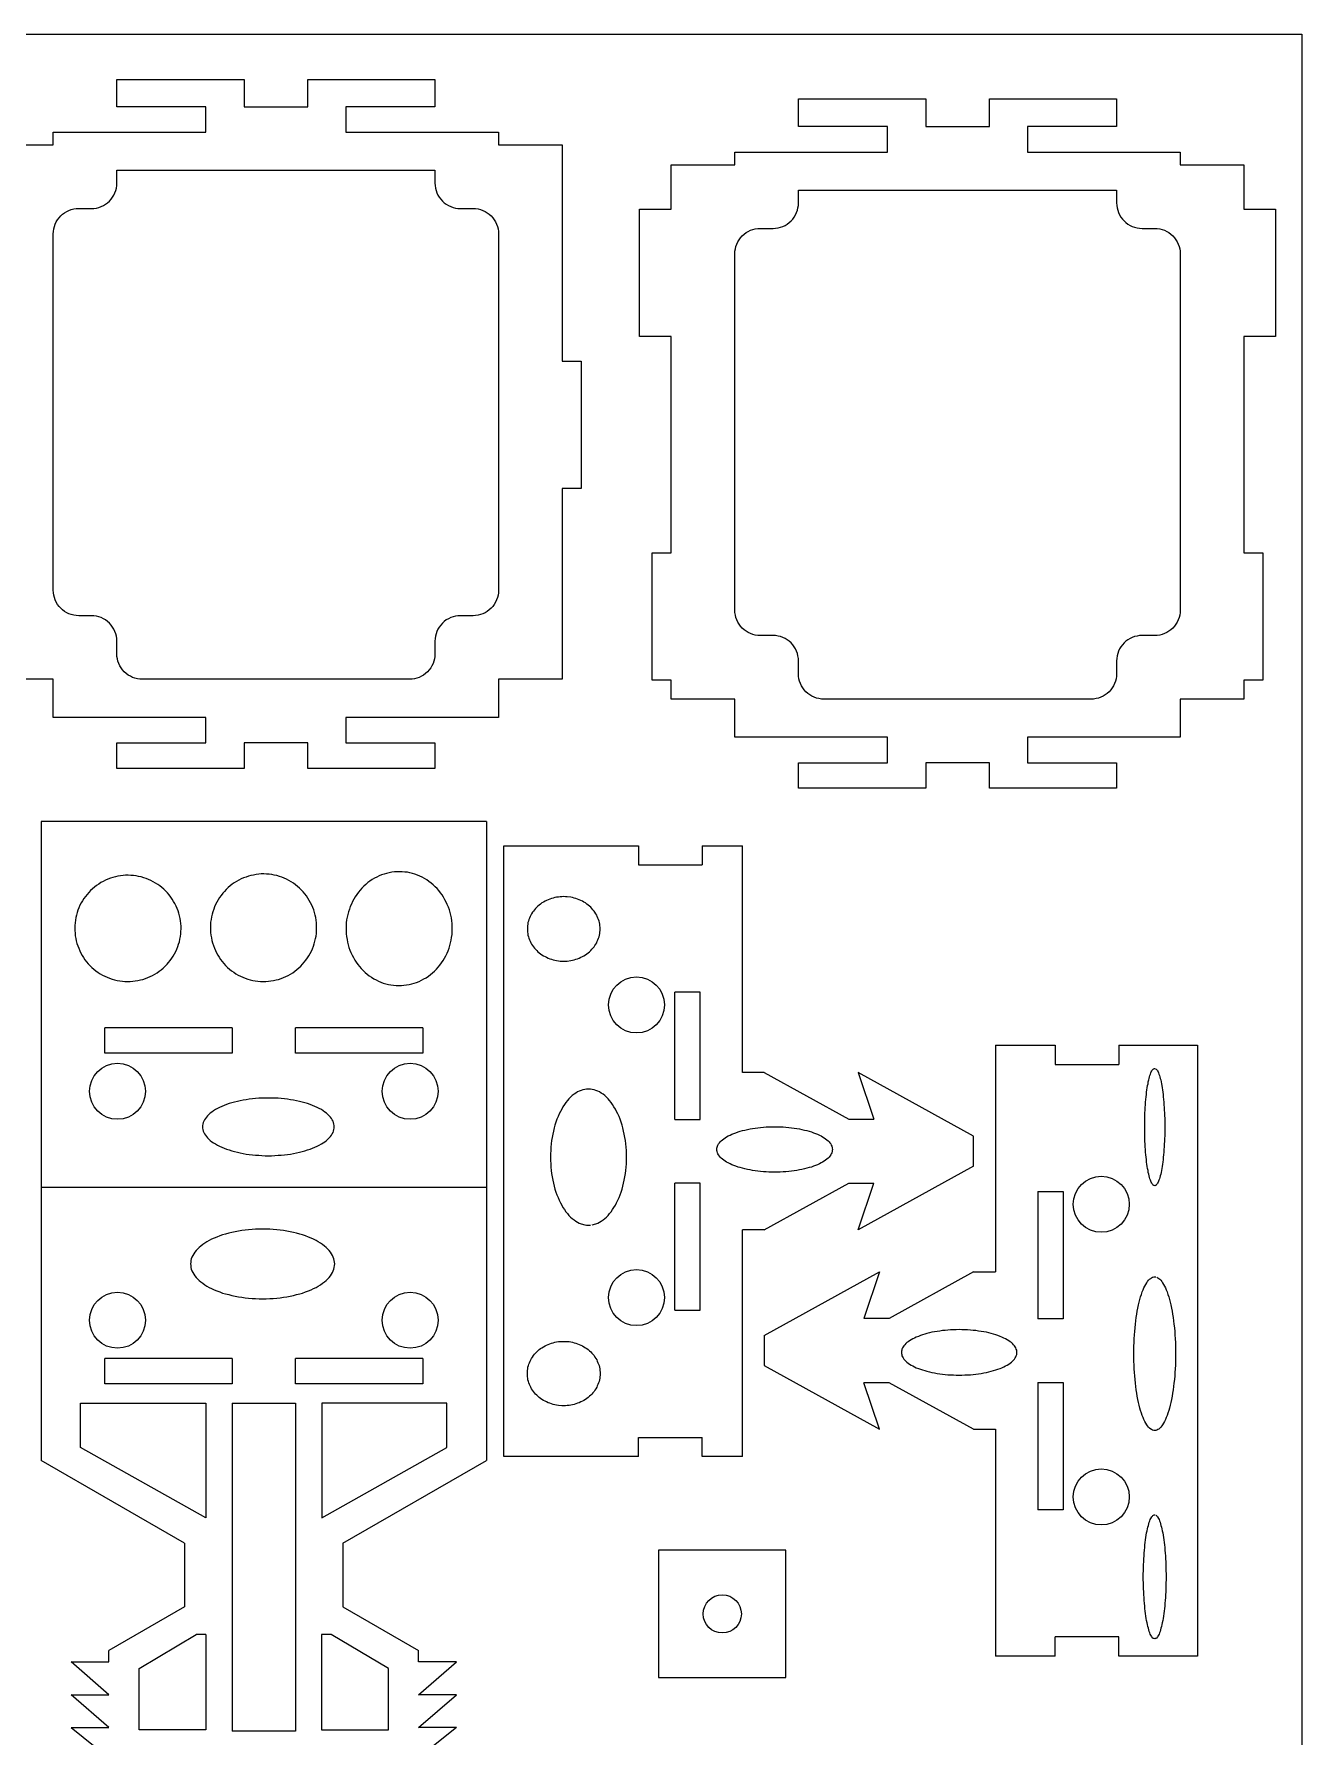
# Model space of a CAD drawing. Header units: millimetres. Extents: x 100 to 1723, y 75 to 1130.
# Drawn here: x 1358.5 to 1458.2, y 482.1 to 616 of the extents above; entities that cross this region are included whole.
import ezdxf

# ---------------------------------------------------------------- set-up
doc = ezdxf.new("R2010")
doc.units = ezdxf.units.MM
doc.layers.add('2mm层板', color=1, linetype='Continuous')

msp = doc.modelspace()

# ---------------------------------------------------------------- linework, layer by layer
msp.add_lwpolyline([(1152.24, 615.96), (1458.18, 615.96), (1458.18, 340.94), (1152.24, 340.94)], close=True)
at = {"layer": '2mm层板'}
for p, q in [((1394.09, 554.07), (1359.09, 554.07)), ((1359.09, 554.07), (1359.09, 503.86)), ((1394.09, 554.07), (1394.09, 525.32)), ((1395.44, 552.16), (1406.04, 552.16)), ((1395.44, 504.16), (1395.44, 552.16)), ((1406.04, 552.16), (1406.04, 550.66)), ((1411.04, 552.16), (1414.2, 552.16)), ((1411.04, 552.16), (1411.04, 550.66)), ((1414.2, 534.35), (1414.2, 552.16)), ((1406.04, 550.66), (1411.04, 550.66)), ((1408.88, 530.66), (1408.88, 540.66)), ((1410.88, 540.66), (1408.88, 540.66)), ((1410.88, 530.66), (1410.88, 540.66)), ((1374.09, 537.87), (1364.09, 537.87)), ((1364.09, 535.87), (1364.09, 537.87)), ((1374.09, 537.87), (1374.09, 535.87)), ((1389.09, 537.87), (1379.09, 537.87)), ((1379.09, 535.87), (1379.09, 537.87)), ((1389.09, 537.87), (1389.09, 535.87)), ((1374.09, 535.87), (1364.09, 535.87)), ((1389.09, 535.87), (1379.09, 535.87)), ((1434.09, 536.49), (1434.09, 518.68)), ((1434.09, 536.49), (1438.79, 536.49)), ((1438.79, 536.49), (1438.79, 534.99)), ((1443.79, 536.49), (1449.96, 536.49)), ((1443.79, 536.49), (1443.79, 534.99)), ((1449.96, 536.49), (1449.96, 488.49)), ((1415.91, 534.35), (1414.2, 534.35)), ((1415.91, 534.35), (1422.56, 530.68)), ((1432.37, 529.35), (1423.31, 534.35)), ((1423.31, 534.35), (1424.53, 530.68)), ((1438.79, 534.99), (1443.79, 534.99)), ((1408.88, 530.66), (1410.88, 530.66)), ((1422.56, 530.68), (1424.53, 530.68)), ((1432.37, 526.98), (1432.37, 529.35)), ((1432.37, 526.98), (1423.31, 521.98)), ((1394.09, 525.32), (1359.09, 525.32)), ((1394.09, 525.32), (1359.09, 525.32)), ((1394.09, 525.32), (1394.09, 503.86)), ((1408.88, 515.66), (1408.88, 525.66)), ((1410.88, 525.66), (1408.88, 525.66)), ((1410.88, 515.66), (1410.88, 525.66)), ((1415.91, 521.98), (1422.56, 525.64)), ((1422.56, 525.64), (1424.53, 525.64)), ((1423.31, 521.98), (1424.53, 525.64)), ((1437.41, 524.99), (1439.41, 524.99)), ((1437.41, 524.99), (1437.41, 514.99)), ((1439.41, 524.99), (1439.41, 514.99)), ((1414.2, 504.16), (1414.2, 521.98)), ((1415.91, 521.98), (1414.2, 521.98)), ((1415.91, 513.68), (1424.98, 518.68)), ((1424.98, 518.68), (1423.75, 515.01)), ((1432.37, 518.68), (1425.73, 515.01)), ((1432.37, 518.68), (1434.09, 518.68)), ((1408.88, 515.66), (1410.88, 515.66)), ((1425.73, 515.01), (1423.75, 515.01)), ((1439.41, 514.99), (1437.41, 514.99)), ((1415.91, 513.68), (1415.91, 511.31)), ((1374.09, 511.88), (1364.09, 511.88)), ((1364.09, 509.88), (1364.09, 511.88)), ((1374.09, 511.88), (1374.09, 509.88)), ((1389.09, 511.88), (1379.09, 511.88)), ((1379.09, 509.88), (1379.09, 511.88)), ((1389.09, 511.88), (1389.09, 509.88)), ((1415.91, 511.31), (1424.98, 506.31)), ((1424.98, 506.31), (1423.75, 509.97)), ((1425.73, 509.97), (1423.75, 509.97)), ((1432.37, 506.31), (1425.73, 509.97)), ((1437.41, 509.99), (1437.41, 499.99)), ((1437.41, 509.99), (1439.41, 509.99)), ((1439.41, 509.99), (1439.41, 499.99)), ((1374.09, 509.88), (1364.09, 509.88)), ((1389.09, 509.88), (1379.09, 509.88)), ((1362.19, 508.37), (1372.02, 508.37)), ((1362.19, 504.89), (1362.19, 508.37)), ((1372.02, 508.37), (1372.02, 499.35)), ((1374.09, 508.37), (1374.09, 482.58)), ((1374.09, 508.37), (1379.08, 508.37)), ((1379.08, 508.37), (1379.08, 482.58)), ((1390.98, 508.37), (1381.15, 508.37)), ((1381.15, 508.37), (1381.15, 499.35)), ((1390.98, 504.89), (1390.98, 508.37)), ((1432.37, 506.31), (1434.09, 506.31)), ((1434.09, 506.31), (1434.09, 488.49)), ((1372.02, 499.35), (1362.19, 504.89)), ((1381.15, 499.35), (1390.98, 504.89)), ((1406.04, 504.16), (1406.04, 505.66)), ((1406.04, 505.66), (1411.04, 505.66)), ((1411.04, 504.16), (1411.04, 505.66)), ((1370.36, 497.35), (1359.09, 503.86)), ((1382.81, 497.35), (1394.09, 503.86)), ((1406.04, 504.16), (1395.44, 504.16)), ((1414.2, 504.16), (1411.04, 504.16)), ((1439.41, 499.99), (1437.41, 499.99)), ((1370.36, 497.35), (1370.36, 492.35)), ((1382.81, 497.35), (1382.81, 492.35)), ((1407.62, 496.8), (1407.62, 486.8)), ((1417.62, 496.8), (1407.62, 496.8)), ((1417.62, 486.8), (1417.62, 496.8)), ((1370.36, 492.35), (1364.42, 488.92)), ((1382.81, 492.35), (1388.75, 488.92)), ((1366.8, 487.5), (1371.28, 490.17)), ((1372.04, 490.17), (1371.28, 490.17)), ((1372.04, 490.17), (1372.04, 482.68)), ((1381.89, 490.17), (1381.13, 490.17)), ((1381.13, 490.17), (1381.13, 482.68)), ((1386.38, 487.5), (1381.89, 490.17)), ((1443.79, 489.99), (1438.79, 489.99)), ((1438.79, 488.49), (1438.79, 489.99)), ((1443.79, 488.49), (1443.79, 489.99)), ((1364.42, 488.04), (1364.42, 488.92)), ((1388.75, 488.04), (1388.75, 488.92)), ((1438.79, 488.49), (1434.09, 488.49)), ((1449.96, 488.49), (1443.79, 488.49)), ((1361.44, 488.04), (1364.42, 488.04)), ((1364.42, 485.45), (1361.44, 488.04)), ((1366.8, 482.68), (1366.8, 487.5)), ((1386.38, 482.68), (1386.38, 487.5)), ((1391.73, 488.04), (1388.75, 488.04)), ((1388.75, 485.45), (1391.73, 488.04)), ((1407.62, 486.8), (1417.62, 486.8)), ((1361.44, 485.45), (1364.42, 485.45)), ((1364.42, 482.87), (1361.44, 485.45)), ((1391.73, 485.45), (1388.75, 485.45)), ((1388.75, 482.87), (1391.73, 485.45)), ((1361.44, 482.87), (1364.42, 482.87)), ((1361.44, 482.87), (1364.42, 480.49)), ((1372.04, 482.68), (1366.8, 482.68)), ((1379.08, 482.58), (1374.09, 482.58)), ((1381.13, 482.68), (1386.38, 482.68)), ((1391.73, 482.87), (1388.75, 482.87)), ((1391.73, 482.87), (1388.75, 480.49))]:
    msp.add_line(p, q, dxfattribs=at)
for points in [[(1355.04, 607.25), (1360.04, 607.25), (1360.04, 608.25), (1372.04, 608.25), (1372.04, 610.25), (1365.04, 610.25), (1365.04, 612.39), (1375.04, 612.39), (1375.04, 610.25), (1380.04, 610.25), (1380.04, 612.39), (1390.04, 612.39), (1390.04, 610.25), (1383.04, 610.25), (1383.04, 608.25), (1395.04, 608.25), (1395.04, 607.25), (1400.04, 607.25), (1400.04, 590.25), (1401.54, 590.25), (1401.54, 580.25), (1400.04, 580.25), (1400.04, 565.25), (1395.04, 565.25), (1395.04, 562.25), (1383.04, 562.25), (1383.04, 560.25), (1390.04, 560.25), (1390.04, 558.25), (1380.04, 558.25), (1380.04, 560.25), (1375.04, 560.25), (1375.04, 558.25), (1365.04, 558.25), (1365.04, 560.25), (1372.04, 560.25), (1372.04, 562.25), (1360.04, 562.25), (1360.04, 565.25), (1355.04, 565.25)], [(1418.61, 610.88), (1428.61, 610.88), (1428.61, 608.69), (1433.61, 608.69), (1433.61, 610.88), (1443.61, 610.88), (1443.61, 608.69), (1436.61, 608.69), (1436.61, 606.69), (1448.61, 606.69), (1448.61, 605.69), (1453.61, 605.69), (1453.61, 602.19), (1456.11, 602.19), (1456.11, 592.19), (1453.61, 592.19), (1453.61, 575.19), (1455.11, 575.19), (1455.11, 565.19), (1453.61, 565.19), (1453.61, 563.69), (1448.61, 563.69), (1448.61, 560.69), (1436.61, 560.69), (1436.61, 558.69), (1443.61, 558.69), (1443.61, 556.69), (1433.61, 556.69), (1433.61, 558.69), (1428.61, 558.69), (1428.61, 556.69), (1418.61, 556.69), (1418.61, 558.69), (1425.61, 558.69), (1425.61, 560.69), (1413.61, 560.69), (1413.61, 563.69), (1408.61, 563.69), (1408.61, 565.19), (1407.11, 565.19), (1407.11, 575.19), (1408.61, 575.19), (1408.61, 592.19), (1406.11, 592.19), (1406.11, 602.19), (1408.61, 602.19), (1408.61, 605.69), (1413.61, 605.69), (1413.61, 606.69), (1425.61, 606.69), (1425.61, 608.69), (1418.61, 608.69), (1418.61, 610.88)]]:
    msp.add_lwpolyline(points, dxfattribs=at)
for points in [[(1362.04, 570.25, -0.414214), (1360.04, 572.25), (1360.04, 600.25, -0.414214), (1362.04, 602.25), (1363.04, 602.25, 0.414214), (1365.04, 604.25), (1365.04, 605.25), (1390.04, 605.25), (1390.04, 604.25, 0.414214), (1392.04, 602.25), (1393.04, 602.25, -0.414214), (1395.04, 600.25), (1395.04, 572.25, -0.414214), (1393.04, 570.25), (1392.04, 570.25, 0.414214), (1390.04, 568.25), (1390.04, 567.25, -0.414214), (1388.04, 565.25), (1367.04, 565.25, -0.414214), (1365.04, 567.25), (1365.04, 568.25, 0.414214), (1363.04, 570.25)], [(1420.61, 563.69, -0.414214), (1418.61, 565.69), (1418.61, 566.69, 0.414214), (1416.61, 568.69), (1415.61, 568.69, -0.414214), (1413.61, 570.69), (1413.61, 598.69, -0.414214), (1415.61, 600.69), (1416.61, 600.69, 0.414214), (1418.61, 602.69), (1418.61, 603.69), (1443.61, 603.69), (1443.61, 602.69, 0.414214), (1445.61, 600.69), (1446.61, 600.69, -0.414214), (1448.61, 598.69), (1448.61, 570.69, -0.414214), (1446.61, 568.69), (1445.61, 568.69, 0.414214), (1443.61, 566.69), (1443.61, 565.69, -0.414214), (1441.61, 563.69)]]:
    msp.add_lwpolyline(points, format="xyb", close=True, dxfattribs=at)
for points in [[(1387.19, 541.18, 0), (1387.4, 541.18, 0), (1387.6, 541.2, 0), (1387.81, 541.23, 0), (1388.01, 541.26, 0), (1388.21, 541.31, 0), (1388.41, 541.37, 0), (1388.6, 541.43, 0), (1388.79, 541.51, 0), (1388.98, 541.6, 0), (1389.17, 541.7, 0), (1389.35, 541.8, 0), (1389.52, 541.92, 0), (1389.69, 542.04, 0), (1389.85, 542.18, 0), (1390.01, 542.32, 0), (1390.16, 542.47, 0), (1390.3, 542.63, 0), (1390.43, 542.79, 0), (1390.56, 542.97, 0), (1390.68, 543.14, 0), (1390.79, 543.33, 0), (1390.89, 543.52, 0), (1390.99, 543.72, 0), (1391.07, 543.92, 0), (1391.15, 544.12, 0), (1391.21, 544.33, 0), (1391.27, 544.54, 0), (1391.32, 544.75, 0), (1391.35, 544.97, 0), (1391.38, 545.19, 0), (1391.4, 545.41, 0), (1391.4, 545.84, 0), (1391.38, 546.06, 0), (1391.36, 546.28, 0), (1391.33, 546.5, 0), (1391.28, 546.71, 0), (1391.23, 546.92, 0), (1391.17, 547.13, 0), (1391.1, 547.34, 0), (1391.01, 547.54, 0), (1390.92, 547.74, 0), (1390.82, 547.93, 0), (1390.72, 548.12, 0), (1390.6, 548.3, 0), (1390.47, 548.47, 0), (1390.34, 548.64, 0), (1390.2, 548.8, 0), (1390.05, 548.95, 0), (1389.9, 549.09, 0), (1389.74, 549.23, 0), (1389.57, 549.36, 0), (1389.4, 549.48, 0), (1389.22, 549.59, 0), (1389.04, 549.69, 0), (1388.85, 549.78, 0), (1388.66, 549.86, 0), (1388.47, 549.93, 0), (1388.27, 549.99, 0), (1388.07, 550.04, 0), (1387.87, 550.08, 0), (1387.67, 550.1, 0), (1387.46, 550.12, 0), (1387.26, 550.13, 0), (1387.05, 550.12, 0), (1386.85, 550.11, 0), (1386.65, 550.08, 0), (1386.44, 550.05, 0), (1386.24, 550, 0), (1386.05, 549.94, 0), (1385.85, 549.88, 0), (1385.66, 549.8, 0), (1385.47, 549.71, 0), (1385.29, 549.61, 0), (1385.11, 549.51, 0), (1384.93, 549.39, 0), (1384.77, 549.27, 0), (1384.6, 549.13, 0), (1384.45, 548.99, 0), (1384.3, 548.84, 0), (1384.15, 548.68, 0), (1384.02, 548.52, 0), (1383.89, 548.34, 0), (1383.77, 548.16, 0), (1383.66, 547.98, 0), (1383.56, 547.79, 0), (1383.47, 547.59, 0), (1383.38, 547.39, 0), (1383.31, 547.19, 0), (1383.24, 546.98, 0), (1383.18, 546.77, 0), (1383.14, 546.56, 0), (1383.1, 546.34, 0), (1383.07, 546.12, 0), (1383.05, 545.68, 0), (1383.05, 545.46, 0), (1383.07, 545.25, 0), (1383.09, 545.03, 0), (1383.13, 544.81, 0), (1383.17, 544.6, 0), (1383.22, 544.38, 0), (1383.28, 544.18, 0), (1383.36, 543.97, 0), (1383.44, 543.77, 0), (1383.53, 543.57, 0), (1383.63, 543.38, 0), (1383.74, 543.19, 0), (1383.85, 543.01, 0), (1383.98, 542.84, 0), (1384.11, 542.67, 0), (1384.25, 542.51, 0), (1384.4, 542.36, 0), (1384.55, 542.22, 0), (1384.71, 542.08, 0), (1384.88, 541.95, 0), (1385.05, 541.83, 0), (1385.23, 541.72, 0), (1385.41, 541.62, 0), (1385.6, 541.53, 0), (1385.79, 541.45, 0), (1385.98, 541.38, 0), (1386.18, 541.32, 0), (1386.38, 541.27, 0), (1386.58, 541.23, 0), (1386.79, 541.21, 0), (1386.99, 541.19, 0), (1387.19, 541.18, 0)], [(1365.88, 541.5, 0), (1366.08, 541.5, 0), (1366.29, 541.52, 0), (1366.49, 541.54, 0), (1366.69, 541.57, 0), (1366.89, 541.62, 0), (1367.09, 541.67, 0), (1367.28, 541.73, 0), (1367.48, 541.81, 0), (1367.66, 541.89, 0), (1367.85, 541.98, 0), (1368.03, 542.08, 0), (1368.2, 542.19, 0), (1368.37, 542.3, 0), (1368.53, 542.43, 0), (1368.69, 542.56, 0), (1368.84, 542.7, 0), (1368.98, 542.85, 0), (1369.11, 543, 0), (1369.24, 543.16, 0), (1369.36, 543.33, 0), (1369.47, 543.5, 0), (1369.57, 543.68, 0), (1369.67, 543.86, 0), (1369.75, 544.05, 0), (1369.83, 544.24, 0), (1369.89, 544.43, 0), (1369.95, 544.63, 0), (1369.99, 544.83, 0), (1370.03, 545.03, 0), (1370.06, 545.24, 0), (1370.07, 545.44, 0), (1370.08, 545.65, 0), (1370.08, 545.85, 0), (1370.06, 546.06, 0), (1370.04, 546.26, 0), (1370.01, 546.46, 0), (1369.96, 546.66, 0), (1369.91, 546.86, 0), (1369.85, 547.05, 0), (1369.77, 547.25, 0), (1369.69, 547.43, 0), (1369.6, 547.62, 0), (1369.5, 547.8, 0), (1369.39, 547.97, 0), (1369.28, 548.14, 0), (1369.15, 548.3, 0), (1369.02, 548.46, 0), (1368.88, 548.61, 0), (1368.73, 548.75, 0), (1368.58, 548.88, 0), (1368.42, 549.01, 0), (1368.25, 549.13, 0), (1368.08, 549.24, 0), (1367.9, 549.34, 0), (1367.72, 549.44, 0), (1367.53, 549.52, 0), (1367.34, 549.6, 0), (1367.15, 549.66, 0), (1366.95, 549.72, 0), (1366.75, 549.76, 0), (1366.55, 549.8, 0), (1366.34, 549.83, 0), (1366.14, 549.84, 0), (1365.94, 549.85, 0), (1365.73, 549.85, 0), (1365.53, 549.83, 0), (1365.32, 549.81, 0), (1365.12, 549.78, 0), (1364.92, 549.73, 0), (1364.72, 549.68, 0), (1364.53, 549.62, 0), (1364.34, 549.54, 0), (1364.15, 549.46, 0), (1363.96, 549.37, 0), (1363.79, 549.27, 0), (1363.61, 549.16, 0), (1363.44, 549.05, 0), (1363.28, 548.92, 0), (1363.12, 548.79, 0), (1362.97, 548.65, 0), (1362.83, 548.5, 0), (1362.7, 548.35, 0), (1362.57, 548.19, 0), (1362.45, 548.02, 0), (1362.34, 547.85, 0), (1362.24, 547.67, 0), (1362.14, 547.49, 0), (1362.06, 547.3, 0), (1361.98, 547.11, 0), (1361.92, 546.92, 0), (1361.86, 546.72, 0), (1361.82, 546.52, 0), (1361.78, 546.32, 0), (1361.75, 546.11, 0), (1361.74, 545.91, 0), (1361.73, 545.71, 0), (1361.73, 545.5, 0), (1361.75, 545.3, 0), (1361.77, 545.09, 0), (1361.81, 544.89, 0), (1361.85, 544.69, 0), (1361.9, 544.49, 0), (1361.96, 544.3, 0), (1362.04, 544.11, 0), (1362.12, 543.92, 0), (1362.21, 543.73, 0), (1362.31, 543.55, 0), (1362.42, 543.38, 0), (1362.53, 543.21, 0), (1362.66, 543.05, 0), (1362.79, 542.89, 0), (1362.93, 542.74, 0), (1363.08, 542.6, 0), (1363.23, 542.47, 0), (1363.39, 542.34, 0), (1363.56, 542.22, 0), (1363.73, 542.11, 0), (1363.91, 542.01, 0), (1364.09, 541.91, 0), (1364.28, 541.83, 0), (1364.47, 541.75, 0), (1364.67, 541.69, 0), (1364.86, 541.63, 0), (1365.06, 541.59, 0), (1365.26, 541.55, 0), (1365.47, 541.52, 0), (1365.67, 541.51, 0), (1365.88, 541.5, 0)], [(1376.54, 541.5, 0), (1376.74, 541.5, 0), (1376.95, 541.52, 0), (1377.15, 541.54, 0), (1377.35, 541.57, 0), (1377.55, 541.62, 0), (1377.75, 541.67, 0), (1377.94, 541.74, 0), (1378.14, 541.81, 0), (1378.32, 541.89, 0), (1378.51, 541.98, 0), (1378.69, 542.08, 0), (1378.86, 542.19, 0), (1379.03, 542.31, 0), (1379.19, 542.44, 0), (1379.35, 542.57, 0), (1379.5, 542.71, 0), (1379.64, 542.86, 0), (1379.77, 543.02, 0), (1379.9, 543.18, 0), (1380.02, 543.35, 0), (1380.13, 543.53, 0), (1380.23, 543.71, 0), (1380.33, 543.89, 0), (1380.41, 544.08, 0), (1380.49, 544.27, 0), (1380.55, 544.47, 0), (1380.61, 544.67, 0), (1380.66, 544.87, 0), (1380.69, 545.07, 0), (1380.72, 545.28, 0), (1380.74, 545.69, 0), (1380.74, 545.9, 0), (1380.72, 546.11, 0), (1380.7, 546.31, 0), (1380.67, 546.52, 0), (1380.62, 546.72, 0), (1380.57, 546.92, 0), (1380.51, 547.12, 0), (1380.44, 547.31, 0), (1380.35, 547.5, 0), (1380.26, 547.69, 0), (1380.16, 547.87, 0), (1380.05, 548.05, 0), (1379.94, 548.22, 0), (1379.81, 548.38, 0), (1379.68, 548.54, 0), (1379.54, 548.69, 0), (1379.39, 548.84, 0), (1379.24, 548.97, 0), (1379.08, 549.1, 0), (1378.91, 549.22, 0), (1378.74, 549.33, 0), (1378.56, 549.44, 0), (1378.38, 549.53, 0), (1378.19, 549.62, 0), (1378, 549.69, 0), (1377.81, 549.76, 0), (1377.61, 549.82, 0), (1377.41, 549.86, 0), (1377.21, 549.9, 0), (1377.01, 549.93, 0), (1376.8, 549.94, 0), (1376.6, 549.95, 0), (1376.39, 549.95, 0), (1376.19, 549.93, 0), (1375.98, 549.91, 0), (1375.78, 549.87, 0), (1375.58, 549.83, 0), (1375.38, 549.78, 0), (1375.19, 549.71, 0), (1375, 549.64, 0), (1374.81, 549.56, 0), (1374.62, 549.47, 0), (1374.45, 549.36, 0), (1374.27, 549.25, 0), (1374.1, 549.14, 0), (1373.94, 549.01, 0), (1373.78, 548.88, 0), (1373.64, 548.73, 0), (1373.49, 548.58, 0), (1373.36, 548.43, 0), (1373.23, 548.27, 0), (1373.11, 548.1, 0), (1373, 547.92, 0), (1372.9, 547.74, 0), (1372.8, 547.56, 0), (1372.72, 547.37, 0), (1372.65, 547.18, 0), (1372.58, 546.98, 0), (1372.52, 546.78, 0), (1372.48, 546.58, 0), (1372.44, 546.37, 0), (1372.41, 546.17, 0), (1372.39, 545.75, 0), (1372.39, 545.55, 0), (1372.41, 545.34, 0), (1372.43, 545.13, 0), (1372.47, 544.93, 0), (1372.51, 544.73, 0), (1372.56, 544.53, 0), (1372.63, 544.33, 0), (1372.7, 544.13, 0), (1372.78, 543.94, 0), (1372.87, 543.76, 0), (1372.97, 543.58, 0), (1373.08, 543.4, 0), (1373.19, 543.23, 0), (1373.32, 543.07, 0), (1373.45, 542.91, 0), (1373.59, 542.76, 0), (1373.74, 542.61, 0), (1373.89, 542.48, 0), (1374.05, 542.35, 0), (1374.22, 542.23, 0), (1374.39, 542.11, 0), (1374.57, 542.01, 0), (1374.75, 541.92, 0), (1374.94, 541.83, 0), (1375.13, 541.76, 0), (1375.33, 541.69, 0), (1375.52, 541.63, 0), (1375.72, 541.59, 0), (1375.92, 541.55, 0), (1376.13, 541.52, 0), (1376.33, 541.5, 0), (1376.54, 541.5, 0)], [(1397.3, 545.63, 0), (1397.3, 545.51, 0), (1397.31, 545.39, 0), (1397.33, 545.26, 0), (1397.35, 545.14, 0), (1397.38, 545.02, 0), (1397.42, 544.9, 0), (1397.46, 544.78, 0), (1397.51, 544.66, 0), (1397.57, 544.55, 0), (1397.63, 544.44, 0), (1397.7, 544.33, 0), (1397.78, 544.23, 0), (1397.86, 544.12, 0), (1397.95, 544.03, 0), (1398.04, 543.93, 0), (1398.13, 543.84, 0), (1398.24, 543.76, 0), (1398.34, 543.68, 0), (1398.45, 543.6, 0), (1398.57, 543.53, 0), (1398.69, 543.46, 0), (1398.81, 543.4, 0), (1398.93, 543.34, 0), (1399.06, 543.29, 0), (1399.19, 543.25, 0), (1399.33, 543.21, 0), (1399.46, 543.18, 0), (1399.6, 543.15, 0), (1399.74, 543.13, 0), (1399.88, 543.11, 0), (1400.02, 543.1, 0), (1400.3, 543.1, 0), (1400.44, 543.11, 0), (1400.72, 543.15, 0), (1400.85, 543.18, 0), (1400.99, 543.21, 0), (1401.12, 543.25, 0), (1401.25, 543.29, 0), (1401.38, 543.34, 0), (1401.51, 543.4, 0), (1401.63, 543.46, 0), (1401.75, 543.53, 0), (1401.86, 543.6, 0), (1401.98, 543.68, 0), (1402.08, 543.76, 0), (1402.18, 543.84, 0), (1402.28, 543.93, 0), (1402.37, 544.03, 0), (1402.46, 544.12, 0), (1402.54, 544.23, 0), (1402.61, 544.33, 0), (1402.68, 544.44, 0), (1402.75, 544.55, 0), (1402.8, 544.66, 0), (1402.85, 544.78, 0), (1402.9, 544.9, 0), (1402.94, 545.02, 0), (1402.97, 545.14, 0), (1402.99, 545.26, 0), (1403.01, 545.39, 0), (1403.02, 545.51, 0), (1403.02, 545.63, 0), (1403.02, 545.76, 0), (1403.01, 545.88, 0), (1402.99, 546.01, 0), (1402.97, 546.13, 0), (1402.94, 546.25, 0), (1402.9, 546.37, 0), (1402.85, 546.49, 0), (1402.8, 546.6, 0), (1402.75, 546.72, 0), (1402.68, 546.83, 0), (1402.61, 546.94, 0), (1402.54, 547.04, 0), (1402.46, 547.14, 0), (1402.37, 547.24, 0), (1402.28, 547.34, 0), (1402.18, 547.43, 0), (1402.08, 547.51, 0), (1401.98, 547.59, 0), (1401.86, 547.67, 0), (1401.75, 547.74, 0), (1401.63, 547.81, 0), (1401.51, 547.87, 0), (1401.38, 547.92, 0), (1401.25, 547.97, 0), (1401.12, 548.02, 0), (1400.99, 548.06, 0), (1400.85, 548.09, 0), (1400.72, 548.12, 0), (1400.44, 548.16, 0), (1400.3, 548.16, 0), (1400.16, 548.17, 0), (1400.02, 548.16, 0), (1399.88, 548.16, 0), (1399.74, 548.14, 0), (1399.6, 548.12, 0), (1399.46, 548.09, 0), (1399.33, 548.06, 0), (1399.19, 548.02, 0), (1399.06, 547.97, 0), (1398.93, 547.92, 0), (1398.81, 547.87, 0), (1398.69, 547.81, 0), (1398.57, 547.74, 0), (1398.45, 547.67, 0), (1398.34, 547.59, 0), (1398.24, 547.51, 0), (1398.13, 547.43, 0), (1398.04, 547.34, 0), (1397.95, 547.24, 0), (1397.86, 547.14, 0), (1397.78, 547.04, 0), (1397.7, 546.94, 0), (1397.63, 546.83, 0), (1397.57, 546.72, 0), (1397.51, 546.6, 0), (1397.46, 546.49, 0), (1397.42, 546.37, 0), (1397.38, 546.25, 0), (1397.35, 546.13, 0), (1397.33, 546.01, 0), (1397.31, 545.88, 0), (1397.3, 545.76, 0), (1397.3, 545.63, 0)], [(1446.68, 534.64, 0), (1446.72, 534.61, 0), (1446.76, 534.58, 0), (1446.8, 534.53, 0), (1446.83, 534.47, 0), (1446.87, 534.4, 0), (1446.91, 534.31, 0), (1446.94, 534.22, 0), (1446.98, 534.12, 0), (1447.01, 534.01, 0), (1447.04, 533.89, 0), (1447.08, 533.76, 0), (1447.11, 533.62, 0), (1447.14, 533.47, 0), (1447.16, 533.32, 0), (1447.19, 533.15, 0), (1447.22, 532.98, 0), (1447.24, 532.8, 0), (1447.26, 532.62, 0), (1447.28, 532.43, 0), (1447.3, 532.23, 0), (1447.32, 532.03, 0), (1447.33, 531.82, 0), (1447.35, 531.61, 0), (1447.36, 531.4, 0), (1447.37, 531.18, 0), (1447.38, 530.96, 0), (1447.39, 530.73, 0), (1447.39, 530.51, 0), (1447.39, 530.28, 0), (1447.39, 530.06, 0), (1447.39, 529.83, 0), (1447.39, 529.61, 0), (1447.39, 529.38, 0), (1447.38, 529.16, 0), (1447.37, 528.94, 0), (1447.36, 528.72, 0), (1447.35, 528.51, 0), (1447.33, 528.3, 0), (1447.32, 528.09, 0), (1447.3, 527.89, 0), (1447.28, 527.69, 0), (1447.26, 527.5, 0), (1447.24, 527.31, 0), (1447.22, 527.14, 0), (1447.19, 526.96, 0), (1447.16, 526.8, 0), (1447.14, 526.64, 0), (1447.11, 526.5, 0), (1447.08, 526.36, 0), (1447.04, 526.23, 0), (1447.01, 526.11, 0), (1446.98, 526, 0), (1446.94, 525.89, 0), (1446.91, 525.8, 0), (1446.87, 525.72, 0), (1446.83, 525.65, 0), (1446.8, 525.59, 0), (1446.76, 525.54, 0), (1446.72, 525.5, 0), (1446.68, 525.47, 0), (1446.64, 525.46, 0), (1446.61, 525.45, 0), (1446.57, 525.46, 0), (1446.53, 525.47, 0), (1446.49, 525.5, 0), (1446.45, 525.54, 0), (1446.41, 525.59, 0), (1446.38, 525.65, 0), (1446.34, 525.72, 0), (1446.3, 525.8, 0), (1446.27, 525.89, 0), (1446.23, 526, 0), (1446.2, 526.11, 0), (1446.17, 526.23, 0), (1446.14, 526.36, 0), (1446.1, 526.5, 0), (1446.08, 526.64, 0), (1446.05, 526.8, 0), (1446.02, 526.96, 0), (1446, 527.14, 0), (1445.97, 527.31, 0), (1445.95, 527.5, 0), (1445.93, 527.69, 0), (1445.91, 527.89, 0), (1445.89, 528.09, 0), (1445.88, 528.3, 0), (1445.86, 528.51, 0), (1445.85, 528.72, 0), (1445.84, 528.94, 0), (1445.83, 529.16, 0), (1445.82, 529.38, 0), (1445.82, 529.61, 0), (1445.82, 529.83, 0), (1445.82, 530.06, 0), (1445.82, 530.28, 0), (1445.82, 530.51, 0), (1445.82, 530.73, 0), (1445.83, 530.96, 0), (1445.84, 531.18, 0), (1445.85, 531.4, 0), (1445.86, 531.61, 0), (1445.88, 531.82, 0), (1445.89, 532.03, 0), (1445.91, 532.23, 0), (1445.93, 532.43, 0), (1445.95, 532.62, 0), (1445.97, 532.8, 0), (1446, 532.98, 0), (1446.02, 533.15, 0), (1446.05, 533.32, 0), (1446.08, 533.47, 0), (1446.1, 533.62, 0), (1446.14, 533.76, 0), (1446.17, 533.89, 0), (1446.2, 534.01, 0), (1446.23, 534.12, 0), (1446.27, 534.22, 0), (1446.3, 534.31, 0), (1446.34, 534.4, 0), (1446.38, 534.47, 0), (1446.41, 534.53, 0), (1446.45, 534.58, 0), (1446.49, 534.61, 0), (1446.53, 534.64, 0), (1446.57, 534.66, 0), (1446.61, 534.66, 0), (1446.64, 534.66, 0)], [(1402.4, 522.38, 0), (1402.69, 522.46, 0), (1402.83, 522.52, 0), (1402.98, 522.59, 0), (1403.11, 522.67, 0), (1403.25, 522.76, 0), (1403.39, 522.87, 0), (1403.52, 522.99, 0), (1403.64, 523.12, 0), (1403.77, 523.26, 0), (1403.89, 523.41, 0), (1404, 523.57, 0), (1404.11, 523.74, 0), (1404.22, 523.92, 0), (1404.32, 524.11, 0), (1404.42, 524.31, 0), (1404.51, 524.52, 0), (1404.59, 524.73, 0), (1404.67, 524.95, 0), (1404.74, 525.18, 0), (1404.81, 525.42, 0), (1404.87, 525.66, 0), (1404.92, 525.9, 0), (1404.97, 526.15, 0), (1405.01, 526.4, 0), (1405.04, 526.66, 0), (1405.06, 526.92, 0), (1405.08, 527.18, 0), (1405.09, 527.44, 0), (1405.1, 527.7, 0), (1405.09, 527.96, 0), (1405.08, 528.23, 0), (1405.06, 528.49, 0), (1405.04, 528.74, 0), (1405.01, 529, 0), (1404.97, 529.25, 0), (1404.92, 529.5, 0), (1404.87, 529.75, 0), (1404.81, 529.99, 0), (1404.74, 530.22, 0), (1404.67, 530.45, 0), (1404.59, 530.67, 0), (1404.51, 530.89, 0), (1404.42, 531.09, 0), (1404.32, 531.29, 0), (1404.22, 531.48, 0), (1404.11, 531.66, 0), (1404, 531.83, 0), (1403.89, 531.99, 0), (1403.77, 532.15, 0), (1403.64, 532.29, 0), (1403.52, 532.42, 0), (1403.39, 532.53, 0), (1403.25, 532.64, 0), (1403.11, 532.73, 0), (1402.98, 532.82, 0), (1402.83, 532.89, 0), (1402.69, 532.94, 0), (1402.55, 532.99, 0), (1402.4, 533.02, 0), (1402.26, 533.04, 0), (1402.11, 533.05, 0), (1401.96, 533.04, 0), (1401.82, 533.02, 0), (1401.67, 532.99, 0), (1401.53, 532.94, 0), (1401.38, 532.89, 0), (1401.24, 532.82, 0), (1401.1, 532.73, 0), (1400.97, 532.64, 0), (1400.83, 532.53, 0), (1400.7, 532.42, 0), (1400.57, 532.29, 0), (1400.45, 532.15, 0), (1400.33, 531.99, 0), (1400.21, 531.83, 0), (1400.1, 531.66, 0), (1400, 531.48, 0), (1399.9, 531.29, 0), (1399.8, 531.09, 0), (1399.71, 530.89, 0), (1399.63, 530.67, 0), (1399.55, 530.45, 0), (1399.47, 530.22, 0), (1399.41, 529.99, 0), (1399.35, 529.75, 0), (1399.3, 529.5, 0), (1399.25, 529.25, 0), (1399.21, 529, 0), (1399.18, 528.74, 0), (1399.15, 528.49, 0), (1399.14, 528.23, 0), (1399.13, 527.96, 0), (1399.12, 527.7, 0), (1399.13, 527.44, 0), (1399.14, 527.18, 0), (1399.15, 526.92, 0), (1399.18, 526.66, 0), (1399.21, 526.4, 0), (1399.25, 526.15, 0), (1399.3, 525.9, 0), (1399.35, 525.66, 0), (1399.41, 525.42, 0), (1399.47, 525.18, 0), (1399.55, 524.95, 0), (1399.63, 524.73, 0), (1399.71, 524.52, 0), (1399.8, 524.31, 0), (1399.9, 524.11, 0), (1400, 523.92, 0), (1400.1, 523.74, 0), (1400.21, 523.57, 0), (1400.33, 523.41, 0), (1400.45, 523.26, 0), (1400.57, 523.12, 0), (1400.7, 522.99, 0), (1400.83, 522.87, 0), (1400.97, 522.76, 0), (1401.1, 522.67, 0), (1401.24, 522.59, 0), (1401.38, 522.52, 0), (1401.53, 522.46, 0), (1401.82, 522.38, 0), (1401.96, 522.36, 0), (1402.11, 522.36, 0), (1402.26, 522.36, 0)], [(1382.12, 530.19, 0), (1382.1, 530.3, 0), (1382.07, 530.41, 0), (1382.03, 530.52, 0), (1381.97, 530.63, 0), (1381.9, 530.74, 0), (1381.82, 530.84, 0), (1381.73, 530.94, 0), (1381.63, 531.05, 0), (1381.51, 531.15, 0), (1381.39, 531.24, 0), (1381.25, 531.34, 0), (1381.11, 531.43, 0), (1380.95, 531.51, 0), (1380.78, 531.6, 0), (1380.61, 531.68, 0), (1380.42, 531.76, 0), (1380.23, 531.83, 0), (1380.03, 531.9, 0), (1379.82, 531.96, 0), (1379.61, 532.02, 0), (1379.39, 532.08, 0), (1379.16, 532.13, 0), (1378.93, 532.17, 0), (1378.69, 532.21, 0), (1378.45, 532.25, 0), (1378.21, 532.28, 0), (1377.96, 532.3, 0), (1377.71, 532.32, 0), (1377.46, 532.33, 0), (1377.2, 532.34, 0), (1376.95, 532.34, 0), (1376.69, 532.34, 0), (1376.44, 532.33, 0), (1376.19, 532.32, 0), (1375.94, 532.3, 0), (1375.69, 532.28, 0), (1375.45, 532.25, 0), (1375.2, 532.21, 0), (1374.97, 532.17, 0), (1374.74, 532.13, 0), (1374.51, 532.08, 0), (1374.29, 532.02, 0), (1374.07, 531.96, 0), (1373.87, 531.9, 0), (1373.66, 531.83, 0), (1373.47, 531.76, 0), (1373.29, 531.68, 0), (1373.11, 531.6, 0), (1372.95, 531.51, 0), (1372.79, 531.43, 0), (1372.64, 531.34, 0), (1372.51, 531.24, 0), (1372.38, 531.15, 0), (1372.27, 531.05, 0), (1372.17, 530.94, 0), (1372.08, 530.84, 0), (1372, 530.74, 0), (1371.93, 530.63, 0), (1371.87, 530.52, 0), (1371.83, 530.41, 0), (1371.8, 530.3, 0), (1371.78, 530.19, 0), (1371.77, 530.08, 0), (1371.78, 529.97, 0), (1371.8, 529.86, 0), (1371.83, 529.74, 0), (1371.87, 529.64, 0), (1371.93, 529.53, 0), (1372, 529.42, 0), (1372.08, 529.31, 0), (1372.17, 529.21, 0), (1372.27, 529.11, 0), (1372.38, 529.01, 0), (1372.51, 528.91, 0), (1372.64, 528.82, 0), (1372.79, 528.73, 0), (1372.95, 528.64, 0), (1373.11, 528.56, 0), (1373.29, 528.47, 0), (1373.47, 528.4, 0), (1373.66, 528.33, 0), (1373.87, 528.26, 0), (1374.07, 528.19, 0), (1374.29, 528.13, 0), (1374.51, 528.08, 0), (1374.74, 528.03, 0), (1374.97, 527.98, 0), (1375.2, 527.94, 0), (1375.45, 527.91, 0), (1375.69, 527.88, 0), (1375.94, 527.85, 0), (1376.19, 527.84, 0), (1376.44, 527.82, 0), (1376.69, 527.81, 0), (1376.95, 527.81, 0), (1377.2, 527.81, 0), (1377.46, 527.82, 0), (1377.71, 527.84, 0), (1377.96, 527.85, 0), (1378.21, 527.88, 0), (1378.45, 527.91, 0), (1378.69, 527.94, 0), (1378.93, 527.98, 0), (1379.16, 528.03, 0), (1379.39, 528.08, 0), (1379.61, 528.13, 0), (1379.82, 528.19, 0), (1380.03, 528.26, 0), (1380.23, 528.33, 0), (1380.42, 528.4, 0), (1380.61, 528.47, 0), (1380.78, 528.56, 0), (1380.95, 528.64, 0), (1381.11, 528.73, 0), (1381.25, 528.82, 0), (1381.39, 528.91, 0), (1381.51, 529.01, 0), (1381.63, 529.11, 0), (1381.73, 529.21, 0), (1381.82, 529.31, 0), (1381.9, 529.42, 0), (1381.97, 529.53, 0), (1382.03, 529.64, 0), (1382.07, 529.74, 0), (1382.1, 529.86, 0), (1382.12, 529.97, 0), (1382.12, 530.19, 0)], [(1421.28, 528.3, 0), (1421.27, 528.21, 0), (1421.26, 528.13, 0), (1421.23, 528.04, 0), (1421.19, 527.95, 0), (1421.14, 527.87, 0), (1421.08, 527.78, 0), (1421.01, 527.7, 0), (1420.93, 527.62, 0), (1420.84, 527.54, 0), (1420.74, 527.46, 0), (1420.63, 527.38, 0), (1420.51, 527.31, 0), (1420.39, 527.24, 0), (1420.25, 527.17, 0), (1420.1, 527.1, 0), (1419.95, 527.04, 0), (1419.79, 526.98, 0), (1419.62, 526.92, 0), (1419.44, 526.87, 0), (1419.26, 526.82, 0), (1419.07, 526.77, 0), (1418.88, 526.73, 0), (1418.68, 526.69, 0), (1418.48, 526.65, 0), (1418.27, 526.62, 0), (1418.06, 526.59, 0), (1417.84, 526.57, 0), (1417.62, 526.55, 0), (1417.4, 526.54, 0), (1417.18, 526.52, 0), (1416.29, 526.52, 0), (1416.07, 526.54, 0), (1415.85, 526.55, 0), (1415.63, 526.57, 0), (1415.42, 526.59, 0), (1415.21, 526.62, 0), (1415, 526.65, 0), (1414.8, 526.69, 0), (1414.6, 526.73, 0), (1414.4, 526.77, 0), (1414.22, 526.82, 0), (1414.03, 526.87, 0), (1413.86, 526.92, 0), (1413.69, 526.98, 0), (1413.53, 527.04, 0), (1413.37, 527.1, 0), (1413.23, 527.17, 0), (1413.09, 527.24, 0), (1412.96, 527.31, 0), (1412.84, 527.38, 0), (1412.73, 527.46, 0), (1412.63, 527.54, 0), (1412.54, 527.62, 0), (1412.46, 527.7, 0), (1412.39, 527.78, 0), (1412.33, 527.87, 0), (1412.28, 527.95, 0), (1412.25, 528.04, 0), (1412.22, 528.13, 0), (1412.2, 528.21, 0), (1412.2, 528.3, 0), (1412.2, 528.39, 0), (1412.22, 528.48, 0), (1412.25, 528.56, 0), (1412.28, 528.65, 0), (1412.33, 528.73, 0), (1412.39, 528.82, 0), (1412.46, 528.9, 0), (1412.54, 528.98, 0), (1412.63, 529.06, 0), (1412.73, 529.14, 0), (1412.84, 529.22, 0), (1412.96, 529.29, 0), (1413.09, 529.36, 0), (1413.23, 529.43, 0), (1413.37, 529.5, 0), (1413.53, 529.56, 0), (1413.69, 529.62, 0), (1413.86, 529.68, 0), (1414.03, 529.73, 0), (1414.22, 529.78, 0), (1414.4, 529.83, 0), (1414.6, 529.87, 0), (1414.8, 529.91, 0), (1415, 529.95, 0), (1415.21, 529.98, 0), (1415.42, 530.01, 0), (1415.63, 530.03, 0), (1415.85, 530.05, 0), (1416.07, 530.07, 0), (1416.29, 530.08, 0), (1416.52, 530.08, 0), (1416.74, 530.09, 0), (1416.96, 530.08, 0), (1417.18, 530.08, 0), (1417.4, 530.07, 0), (1417.62, 530.05, 0), (1417.84, 530.03, 0), (1418.06, 530.01, 0), (1418.27, 529.98, 0), (1418.48, 529.95, 0), (1418.68, 529.91, 0), (1418.88, 529.87, 0), (1419.07, 529.83, 0), (1419.26, 529.78, 0), (1419.44, 529.73, 0), (1419.62, 529.68, 0), (1419.79, 529.62, 0), (1419.95, 529.56, 0), (1420.1, 529.5, 0), (1420.25, 529.43, 0), (1420.39, 529.36, 0), (1420.51, 529.29, 0), (1420.63, 529.22, 0), (1420.74, 529.14, 0), (1420.84, 529.06, 0), (1420.93, 528.98, 0), (1421.01, 528.9, 0), (1421.08, 528.82, 0), (1421.14, 528.73, 0), (1421.19, 528.65, 0), (1421.23, 528.56, 0), (1421.26, 528.48, 0), (1421.27, 528.39, 0), (1421.28, 528.3, 0)], [(1382.16, 519.3, 0), (1382.15, 519.44, 0), (1382.13, 519.57, 0), (1382.1, 519.7, 0), (1382.05, 519.84, 0), (1381.99, 519.97, 0), (1381.91, 520.1, 0), (1381.83, 520.23, 0), (1381.73, 520.35, 0), (1381.61, 520.47, 0), (1381.49, 520.59, 0), (1381.35, 520.71, 0), (1381.2, 520.82, 0), (1381.04, 520.93, 0), (1380.87, 521.04, 0), (1380.69, 521.14, 0), (1380.5, 521.24, 0), (1380.3, 521.33, 0), (1380.09, 521.42, 0), (1379.87, 521.5, 0), (1379.64, 521.58, 0), (1379.41, 521.65, 0), (1379.16, 521.72, 0), (1378.92, 521.78, 0), (1378.66, 521.83, 0), (1378.4, 521.88, 0), (1378.14, 521.92, 0), (1377.87, 521.96, 0), (1377.6, 521.99, 0), (1377.33, 522.01, 0), (1377.05, 522.03, 0), (1376.77, 522.04, 0), (1376.5, 522.04, 0), (1376.22, 522.04, 0), (1375.94, 522.03, 0), (1375.66, 522.01, 0), (1375.39, 521.99, 0), (1375.12, 521.96, 0), (1374.85, 521.92, 0), (1374.59, 521.88, 0), (1374.33, 521.83, 0), (1374.07, 521.78, 0), (1373.83, 521.72, 0), (1373.58, 521.65, 0), (1373.35, 521.58, 0), (1373.12, 521.5, 0), (1372.9, 521.42, 0), (1372.69, 521.33, 0), (1372.49, 521.24, 0), (1372.3, 521.14, 0), (1372.12, 521.04, 0), (1371.95, 520.93, 0), (1371.79, 520.82, 0), (1371.64, 520.71, 0), (1371.5, 520.59, 0), (1371.38, 520.47, 0), (1371.26, 520.35, 0), (1371.16, 520.23, 0), (1371.08, 520.1, 0), (1371, 519.97, 0), (1370.94, 519.84, 0), (1370.89, 519.7, 0), (1370.86, 519.57, 0), (1370.84, 519.44, 0), (1370.83, 519.3, 0), (1370.84, 519.17, 0), (1370.86, 519.03, 0), (1370.89, 518.9, 0), (1370.94, 518.77, 0), (1371, 518.64, 0), (1371.08, 518.51, 0), (1371.16, 518.38, 0), (1371.26, 518.25, 0), (1371.38, 518.13, 0), (1371.5, 518.01, 0), (1371.64, 517.89, 0), (1371.79, 517.78, 0), (1371.95, 517.67, 0), (1372.12, 517.56, 0), (1372.3, 517.46, 0), (1372.49, 517.37, 0), (1372.69, 517.27, 0), (1372.9, 517.18, 0), (1373.12, 517.1, 0), (1373.35, 517.02, 0), (1373.58, 516.95, 0), (1373.83, 516.89, 0), (1374.07, 516.83, 0), (1374.33, 516.77, 0), (1374.59, 516.72, 0), (1374.85, 516.68, 0), (1375.12, 516.64, 0), (1375.39, 516.62, 0), (1375.66, 516.59, 0), (1375.94, 516.58, 0), (1376.22, 516.57, 0), (1376.5, 516.56, 0), (1376.77, 516.57, 0), (1377.05, 516.58, 0), (1377.33, 516.59, 0), (1377.6, 516.62, 0), (1377.87, 516.64, 0), (1378.14, 516.68, 0), (1378.4, 516.72, 0), (1378.66, 516.77, 0), (1378.92, 516.83, 0), (1379.16, 516.89, 0), (1379.41, 516.95, 0), (1379.64, 517.02, 0), (1379.87, 517.1, 0), (1380.09, 517.18, 0), (1380.3, 517.27, 0), (1380.5, 517.37, 0), (1380.69, 517.46, 0), (1380.87, 517.56, 0), (1381.04, 517.67, 0), (1381.2, 517.78, 0), (1381.35, 517.89, 0), (1381.49, 518.01, 0), (1381.61, 518.13, 0), (1381.73, 518.25, 0), (1381.83, 518.38, 0), (1381.91, 518.51, 0), (1381.99, 518.64, 0), (1382.05, 518.77, 0), (1382.1, 518.9, 0), (1382.13, 519.03, 0), (1382.15, 519.17, 0), (1382.16, 519.3, 0)], [(1446.77, 518.26, 0), (1446.85, 518.22, 0), (1446.93, 518.17, 0), (1447, 518.1, 0), (1447.08, 518.02, 0), (1447.16, 517.93, 0), (1447.23, 517.83, 0), (1447.31, 517.7, 0), (1447.38, 517.57, 0), (1447.45, 517.43, 0), (1447.52, 517.27, 0), (1447.58, 517.1, 0), (1447.65, 516.91, 0), (1447.71, 516.72, 0), (1447.77, 516.52, 0), (1447.82, 516.3, 0), (1447.87, 516.08, 0), (1447.92, 515.84, 0), (1447.97, 515.6, 0), (1448.01, 515.35, 0), (1448.05, 515.09, 0), (1448.09, 514.83, 0), (1448.12, 514.56, 0), (1448.15, 514.28, 0), (1448.18, 514, 0), (1448.2, 513.72, 0), (1448.21, 513.43, 0), (1448.23, 513.13, 0), (1448.24, 512.84, 0), (1448.24, 512.55, 0), (1448.25, 512.25, 0), (1448.24, 511.95, 0), (1448.24, 511.66, 0), (1448.23, 511.36, 0), (1448.21, 511.07, 0), (1448.2, 510.78, 0), (1448.18, 510.5, 0), (1448.15, 510.22, 0), (1448.12, 509.94, 0), (1448.09, 509.67, 0), (1448.05, 509.4, 0), (1448.01, 509.15, 0), (1447.97, 508.9, 0), (1447.92, 508.65, 0), (1447.87, 508.42, 0), (1447.82, 508.2, 0), (1447.77, 507.98, 0), (1447.71, 507.78, 0), (1447.65, 507.58, 0), (1447.58, 507.4, 0), (1447.52, 507.23, 0), (1447.45, 507.07, 0), (1447.38, 506.93, 0), (1447.31, 506.79, 0), (1447.23, 506.67, 0), (1447.16, 506.57, 0), (1447.08, 506.47, 0), (1447, 506.4, 0), (1446.93, 506.33, 0), (1446.85, 506.28, 0), (1446.77, 506.24, 0), (1446.69, 506.22, 0), (1446.61, 506.21, 0), (1446.53, 506.22, 0), (1446.44, 506.24, 0), (1446.36, 506.28, 0), (1446.29, 506.33, 0), (1446.21, 506.4, 0), (1446.13, 506.47, 0), (1446.05, 506.57, 0), (1445.98, 506.67, 0), (1445.9, 506.79, 0), (1445.83, 506.93, 0), (1445.76, 507.07, 0), (1445.69, 507.23, 0), (1445.63, 507.4, 0), (1445.56, 507.58, 0), (1445.5, 507.78, 0), (1445.45, 507.98, 0), (1445.39, 508.2, 0), (1445.34, 508.42, 0), (1445.29, 508.65, 0), (1445.24, 508.9, 0), (1445.2, 509.15, 0), (1445.16, 509.4, 0), (1445.12, 509.67, 0), (1445.09, 509.94, 0), (1445.06, 510.22, 0), (1445.04, 510.5, 0), (1445.01, 510.78, 0), (1445, 511.07, 0), (1444.98, 511.36, 0), (1444.97, 511.66, 0), (1444.97, 511.95, 0), (1444.97, 512.25, 0), (1444.97, 512.55, 0), (1444.97, 512.84, 0), (1444.98, 513.13, 0), (1445, 513.43, 0), (1445.01, 513.72, 0), (1445.04, 514, 0), (1445.06, 514.28, 0), (1445.09, 514.56, 0), (1445.12, 514.83, 0), (1445.16, 515.09, 0), (1445.2, 515.35, 0), (1445.24, 515.6, 0), (1445.29, 515.84, 0), (1445.34, 516.08, 0), (1445.39, 516.3, 0), (1445.45, 516.52, 0), (1445.5, 516.72, 0), (1445.56, 516.91, 0), (1445.63, 517.1, 0), (1445.69, 517.27, 0), (1445.76, 517.43, 0), (1445.83, 517.57, 0), (1445.9, 517.7, 0), (1445.98, 517.83, 0), (1446.05, 517.93, 0), (1446.13, 518.02, 0), (1446.21, 518.1, 0), (1446.29, 518.17, 0), (1446.36, 518.22, 0), (1446.44, 518.26, 0), (1446.53, 518.28, 0), (1446.61, 518.28, 0), (1446.69, 518.28, 0)], [(1435.78, 512.35, 0), (1435.77, 512.44, 0), (1435.76, 512.53, 0), (1435.73, 512.61, 0), (1435.69, 512.7, 0), (1435.64, 512.79, 0), (1435.58, 512.87, 0), (1435.51, 512.95, 0), (1435.43, 513.04, 0), (1435.34, 513.12, 0), (1435.24, 513.19, 0), (1435.13, 513.27, 0), (1435.01, 513.34, 0), (1434.88, 513.42, 0), (1434.75, 513.48, 0), (1434.6, 513.55, 0), (1434.45, 513.61, 0), (1434.29, 513.67, 0), (1434.12, 513.73, 0), (1433.94, 513.79, 0), (1433.76, 513.84, 0), (1433.57, 513.88, 0), (1433.38, 513.93, 0), (1433.18, 513.97, 0), (1432.97, 514, 0), (1432.77, 514.03, 0), (1432.56, 514.06, 0), (1432.34, 514.08, 0), (1432.12, 514.1, 0), (1431.9, 514.12, 0), (1431.68, 514.13, 0), (1431.46, 514.13, 0), (1431.24, 514.14, 0), (1431.01, 514.13, 0), (1430.79, 514.13, 0), (1430.57, 514.12, 0), (1430.35, 514.1, 0), (1430.13, 514.08, 0), (1429.92, 514.06, 0), (1429.71, 514.03, 0), (1429.5, 514, 0), (1429.3, 513.97, 0), (1429.1, 513.93, 0), (1428.9, 513.88, 0), (1428.71, 513.84, 0), (1428.53, 513.79, 0), (1428.36, 513.73, 0), (1428.19, 513.67, 0), (1428.03, 513.61, 0), (1427.87, 513.55, 0), (1427.73, 513.48, 0), (1427.59, 513.42, 0), (1427.46, 513.34, 0), (1427.34, 513.27, 0), (1427.23, 513.19, 0), (1427.13, 513.12, 0), (1427.04, 513.04, 0), (1426.96, 512.95, 0), (1426.89, 512.87, 0), (1426.83, 512.79, 0), (1426.78, 512.7, 0), (1426.74, 512.61, 0), (1426.72, 512.53, 0), (1426.7, 512.44, 0), (1426.7, 512.35, 0), (1426.7, 512.26, 0), (1426.72, 512.18, 0), (1426.74, 512.09, 0), (1426.78, 512, 0), (1426.83, 511.92, 0), (1426.89, 511.83, 0), (1426.96, 511.75, 0), (1427.04, 511.67, 0), (1427.13, 511.59, 0), (1427.23, 511.51, 0), (1427.34, 511.43, 0), (1427.46, 511.36, 0), (1427.59, 511.29, 0), (1427.73, 511.22, 0), (1427.87, 511.15, 0), (1428.03, 511.09, 0), (1428.19, 511.03, 0), (1428.36, 510.97, 0), (1428.53, 510.92, 0), (1428.71, 510.87, 0), (1428.9, 510.82, 0), (1429.1, 510.78, 0), (1429.3, 510.74, 0), (1429.5, 510.7, 0), (1429.71, 510.67, 0), (1429.92, 510.64, 0), (1430.13, 510.62, 0), (1430.35, 510.6, 0), (1430.57, 510.59, 0), (1430.79, 510.58, 0), (1431.01, 510.57, 0), (1431.46, 510.57, 0), (1431.68, 510.58, 0), (1431.9, 510.59, 0), (1432.12, 510.6, 0), (1432.34, 510.62, 0), (1432.56, 510.64, 0), (1432.77, 510.67, 0), (1432.97, 510.7, 0), (1433.18, 510.74, 0), (1433.38, 510.78, 0), (1433.57, 510.82, 0), (1433.76, 510.87, 0), (1433.94, 510.92, 0), (1434.12, 510.97, 0), (1434.29, 511.03, 0), (1434.45, 511.09, 0), (1434.6, 511.15, 0), (1434.75, 511.22, 0), (1434.88, 511.29, 0), (1435.01, 511.36, 0), (1435.13, 511.43, 0), (1435.24, 511.51, 0), (1435.34, 511.59, 0), (1435.43, 511.67, 0), (1435.51, 511.75, 0), (1435.58, 511.83, 0), (1435.64, 511.92, 0), (1435.69, 512, 0), (1435.73, 512.09, 0), (1435.76, 512.18, 0), (1435.77, 512.26, 0), (1435.78, 512.35, 0)], [(1397.3, 510.69, 0), (1397.3, 510.81, 0), (1397.31, 510.94, 0), (1397.33, 511.06, 0), (1397.35, 511.18, 0), (1397.38, 511.31, 0), (1397.42, 511.43, 0), (1397.46, 511.54, 0), (1397.51, 511.66, 0), (1397.57, 511.77, 0), (1397.63, 511.88, 0), (1397.7, 511.99, 0), (1397.78, 512.1, 0), (1397.86, 512.2, 0), (1397.95, 512.3, 0), (1398.04, 512.39, 0), (1398.13, 512.48, 0), (1398.24, 512.57, 0), (1398.34, 512.65, 0), (1398.45, 512.72, 0), (1398.57, 512.8, 0), (1398.69, 512.86, 0), (1398.81, 512.92, 0), (1398.93, 512.98, 0), (1399.06, 513.03, 0), (1399.19, 513.08, 0), (1399.33, 513.11, 0), (1399.46, 513.15, 0), (1399.6, 513.17, 0), (1399.74, 513.2, 0), (1400.02, 513.22, 0), (1400.3, 513.22, 0), (1400.44, 513.21, 0), (1400.58, 513.2, 0), (1400.72, 513.17, 0), (1400.85, 513.15, 0), (1400.99, 513.11, 0), (1401.12, 513.08, 0), (1401.25, 513.03, 0), (1401.38, 512.98, 0), (1401.51, 512.92, 0), (1401.63, 512.86, 0), (1401.75, 512.8, 0), (1401.86, 512.72, 0), (1401.98, 512.65, 0), (1402.08, 512.57, 0), (1402.18, 512.48, 0), (1402.28, 512.39, 0), (1402.37, 512.3, 0), (1402.46, 512.2, 0), (1402.54, 512.1, 0), (1402.61, 511.99, 0), (1402.68, 511.88, 0), (1402.75, 511.77, 0), (1402.8, 511.66, 0), (1402.85, 511.54, 0), (1402.9, 511.43, 0), (1402.94, 511.31, 0), (1402.97, 511.18, 0), (1402.99, 511.06, 0), (1403.01, 510.94, 0), (1403.02, 510.81, 0), (1403.02, 510.69, 0), (1403.02, 510.57, 0), (1403.01, 510.44, 0), (1402.99, 510.32, 0), (1402.97, 510.2, 0), (1402.94, 510.07, 0), (1402.9, 509.95, 0), (1402.85, 509.84, 0), (1402.8, 509.72, 0), (1402.75, 509.61, 0), (1402.68, 509.5, 0), (1402.61, 509.39, 0), (1402.54, 509.28, 0), (1402.46, 509.18, 0), (1402.37, 509.08, 0), (1402.28, 508.99, 0), (1402.18, 508.9, 0), (1402.08, 508.81, 0), (1401.98, 508.73, 0), (1401.86, 508.65, 0), (1401.75, 508.58, 0), (1401.63, 508.52, 0), (1401.51, 508.46, 0), (1401.38, 508.4, 0), (1401.25, 508.35, 0), (1401.12, 508.3, 0), (1400.99, 508.27, 0), (1400.85, 508.23, 0), (1400.72, 508.2, 0), (1400.58, 508.18, 0), (1400.44, 508.17, 0), (1400.3, 508.16, 0), (1400.02, 508.16, 0), (1399.74, 508.18, 0), (1399.6, 508.2, 0), (1399.46, 508.23, 0), (1399.33, 508.27, 0), (1399.19, 508.3, 0), (1399.06, 508.35, 0), (1398.93, 508.4, 0), (1398.81, 508.46, 0), (1398.69, 508.52, 0), (1398.57, 508.58, 0), (1398.45, 508.65, 0), (1398.34, 508.73, 0), (1398.24, 508.81, 0), (1398.13, 508.9, 0), (1398.04, 508.99, 0), (1397.95, 509.08, 0), (1397.86, 509.18, 0), (1397.78, 509.28, 0), (1397.7, 509.39, 0), (1397.63, 509.5, 0), (1397.57, 509.61, 0), (1397.51, 509.72, 0), (1397.46, 509.84, 0), (1397.42, 509.95, 0), (1397.38, 510.07, 0), (1397.35, 510.2, 0), (1397.33, 510.32, 0), (1397.31, 510.44, 0), (1397.3, 510.57, 0), (1397.3, 510.69, 0)], [(1446.69, 499.56, 0), (1446.74, 499.53, 0), (1446.78, 499.49, 0), (1446.82, 499.44, 0), (1446.91, 499.3, 0), (1446.95, 499.21, 0), (1446.99, 499.11, 0), (1447.03, 499.01, 0), (1447.06, 498.89, 0), (1447.1, 498.76, 0), (1447.14, 498.62, 0), (1447.17, 498.48, 0), (1447.2, 498.32, 0), (1447.24, 498.16, 0), (1447.27, 497.98, 0), (1447.3, 497.8, 0), (1447.32, 497.61, 0), (1447.35, 497.42, 0), (1447.37, 497.22, 0), (1447.39, 497.01, 0), (1447.41, 496.8, 0), (1447.43, 496.58, 0), (1447.45, 496.36, 0), (1447.46, 496.13, 0), (1447.47, 495.9, 0), (1447.48, 495.67, 0), (1447.49, 495.43, 0), (1447.49, 495.19, 0), (1447.5, 494.96, 0), (1447.5, 494.72, 0), (1447.5, 494.48, 0), (1447.49, 494.24, 0), (1447.49, 494, 0), (1447.48, 493.77, 0), (1447.47, 493.53, 0), (1447.46, 493.3, 0), (1447.45, 493.08, 0), (1447.43, 492.85, 0), (1447.41, 492.64, 0), (1447.39, 492.42, 0), (1447.37, 492.22, 0), (1447.35, 492.01, 0), (1447.32, 491.82, 0), (1447.3, 491.63, 0), (1447.27, 491.45, 0), (1447.24, 491.28, 0), (1447.2, 491.11, 0), (1447.17, 490.96, 0), (1447.14, 490.81, 0), (1447.1, 490.67, 0), (1447.06, 490.54, 0), (1447.03, 490.43, 0), (1446.99, 490.32, 0), (1446.95, 490.22, 0), (1446.91, 490.14, 0), (1446.86, 490.06, 0), (1446.82, 490, 0), (1446.74, 489.9, 0), (1446.69, 489.88, 0), (1446.65, 489.86, 0), (1446.61, 489.85, 0), (1446.56, 489.86, 0), (1446.52, 489.88, 0), (1446.47, 489.9, 0), (1446.39, 490, 0), (1446.35, 490.06, 0), (1446.3, 490.14, 0), (1446.26, 490.22, 0), (1446.22, 490.32, 0), (1446.18, 490.43, 0), (1446.15, 490.54, 0), (1446.11, 490.67, 0), (1446.07, 490.81, 0), (1446.04, 490.96, 0), (1446.01, 491.11, 0), (1445.97, 491.28, 0), (1445.94, 491.45, 0), (1445.92, 491.63, 0), (1445.89, 491.82, 0), (1445.86, 492.01, 0), (1445.84, 492.22, 0), (1445.82, 492.42, 0), (1445.8, 492.64, 0), (1445.78, 492.85, 0), (1445.77, 493.08, 0), (1445.75, 493.3, 0), (1445.74, 493.53, 0), (1445.73, 493.77, 0), (1445.72, 494, 0), (1445.72, 494.24, 0), (1445.71, 494.48, 0), (1445.71, 494.72, 0), (1445.71, 494.96, 0), (1445.72, 495.19, 0), (1445.72, 495.43, 0), (1445.73, 495.67, 0), (1445.74, 495.9, 0), (1445.75, 496.13, 0), (1445.77, 496.36, 0), (1445.78, 496.58, 0), (1445.8, 496.8, 0), (1445.82, 497.01, 0), (1445.84, 497.22, 0), (1445.86, 497.42, 0), (1445.89, 497.61, 0), (1445.92, 497.8, 0), (1445.94, 497.98, 0), (1445.97, 498.16, 0), (1446.01, 498.32, 0), (1446.04, 498.48, 0), (1446.07, 498.62, 0), (1446.11, 498.76, 0), (1446.15, 498.89, 0), (1446.18, 499.01, 0), (1446.22, 499.11, 0), (1446.26, 499.21, 0), (1446.3, 499.3, 0), (1446.39, 499.44, 0), (1446.43, 499.49, 0), (1446.47, 499.53, 0), (1446.52, 499.56, 0), (1446.56, 499.58, 0), (1446.61, 499.58, 0), (1446.65, 499.58, 0)]]:
    msp.add_polyline3d(points, dxfattribs=at)
for centre, radius in [((1405.88, 539.66), 2.2), ((1365.09, 532.87), 2.2), ((1388.09, 532.87), 2.2), ((1442.41, 523.99), 2.2), ((1405.88, 516.66), 2.2), ((1365.09, 514.88), 2.2), ((1388.09, 514.88), 2.2), ((1442.41, 500.99), 2.2), ((1412.62, 491.8), 1.5)]:
    msp.add_circle(centre, radius, dxfattribs=at)

doc.saveas('drawing.dxf')
